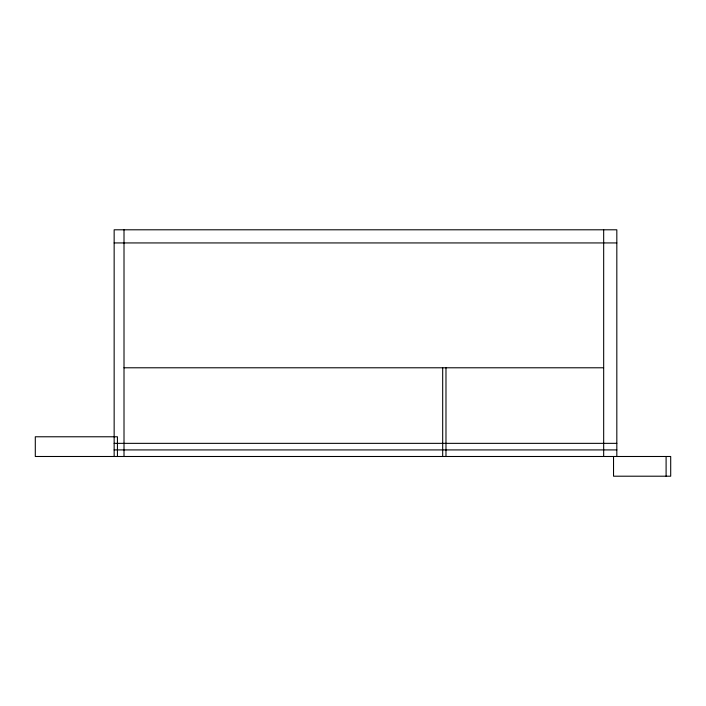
<?xml version="1.0" encoding="UTF-8"?>
<svg xmlns="http://www.w3.org/2000/svg" width="706" height="706" viewBox="0 0 706 706"><rect width="100%" height="100%" fill="white"/><g stroke="black" fill="none" stroke-linecap="round" stroke-linejoin="round"><path stroke-width="1.06" d="M114.151 242.935L616.823 242.935M124.009 367.782L603.595 367.782M114.151 443.35L616.823 443.35M114.151 449.916L616.823 449.916M666.102 456.491L666.102 476.206M616.823 456.491L616.823 229.794L114.151 229.794L114.151 456.491M613.532 456.491L613.532 476.206L670.7 476.206L670.7 456.491L35.3 456.491L35.3 436.776L117.434 436.776L117.434 456.491M603.674 229.794L603.674 456.491M445.98 367.782L445.98 456.491M442.688 367.782L442.688 456.491M124.009 229.794L124.009 456.491"/></g></svg>
